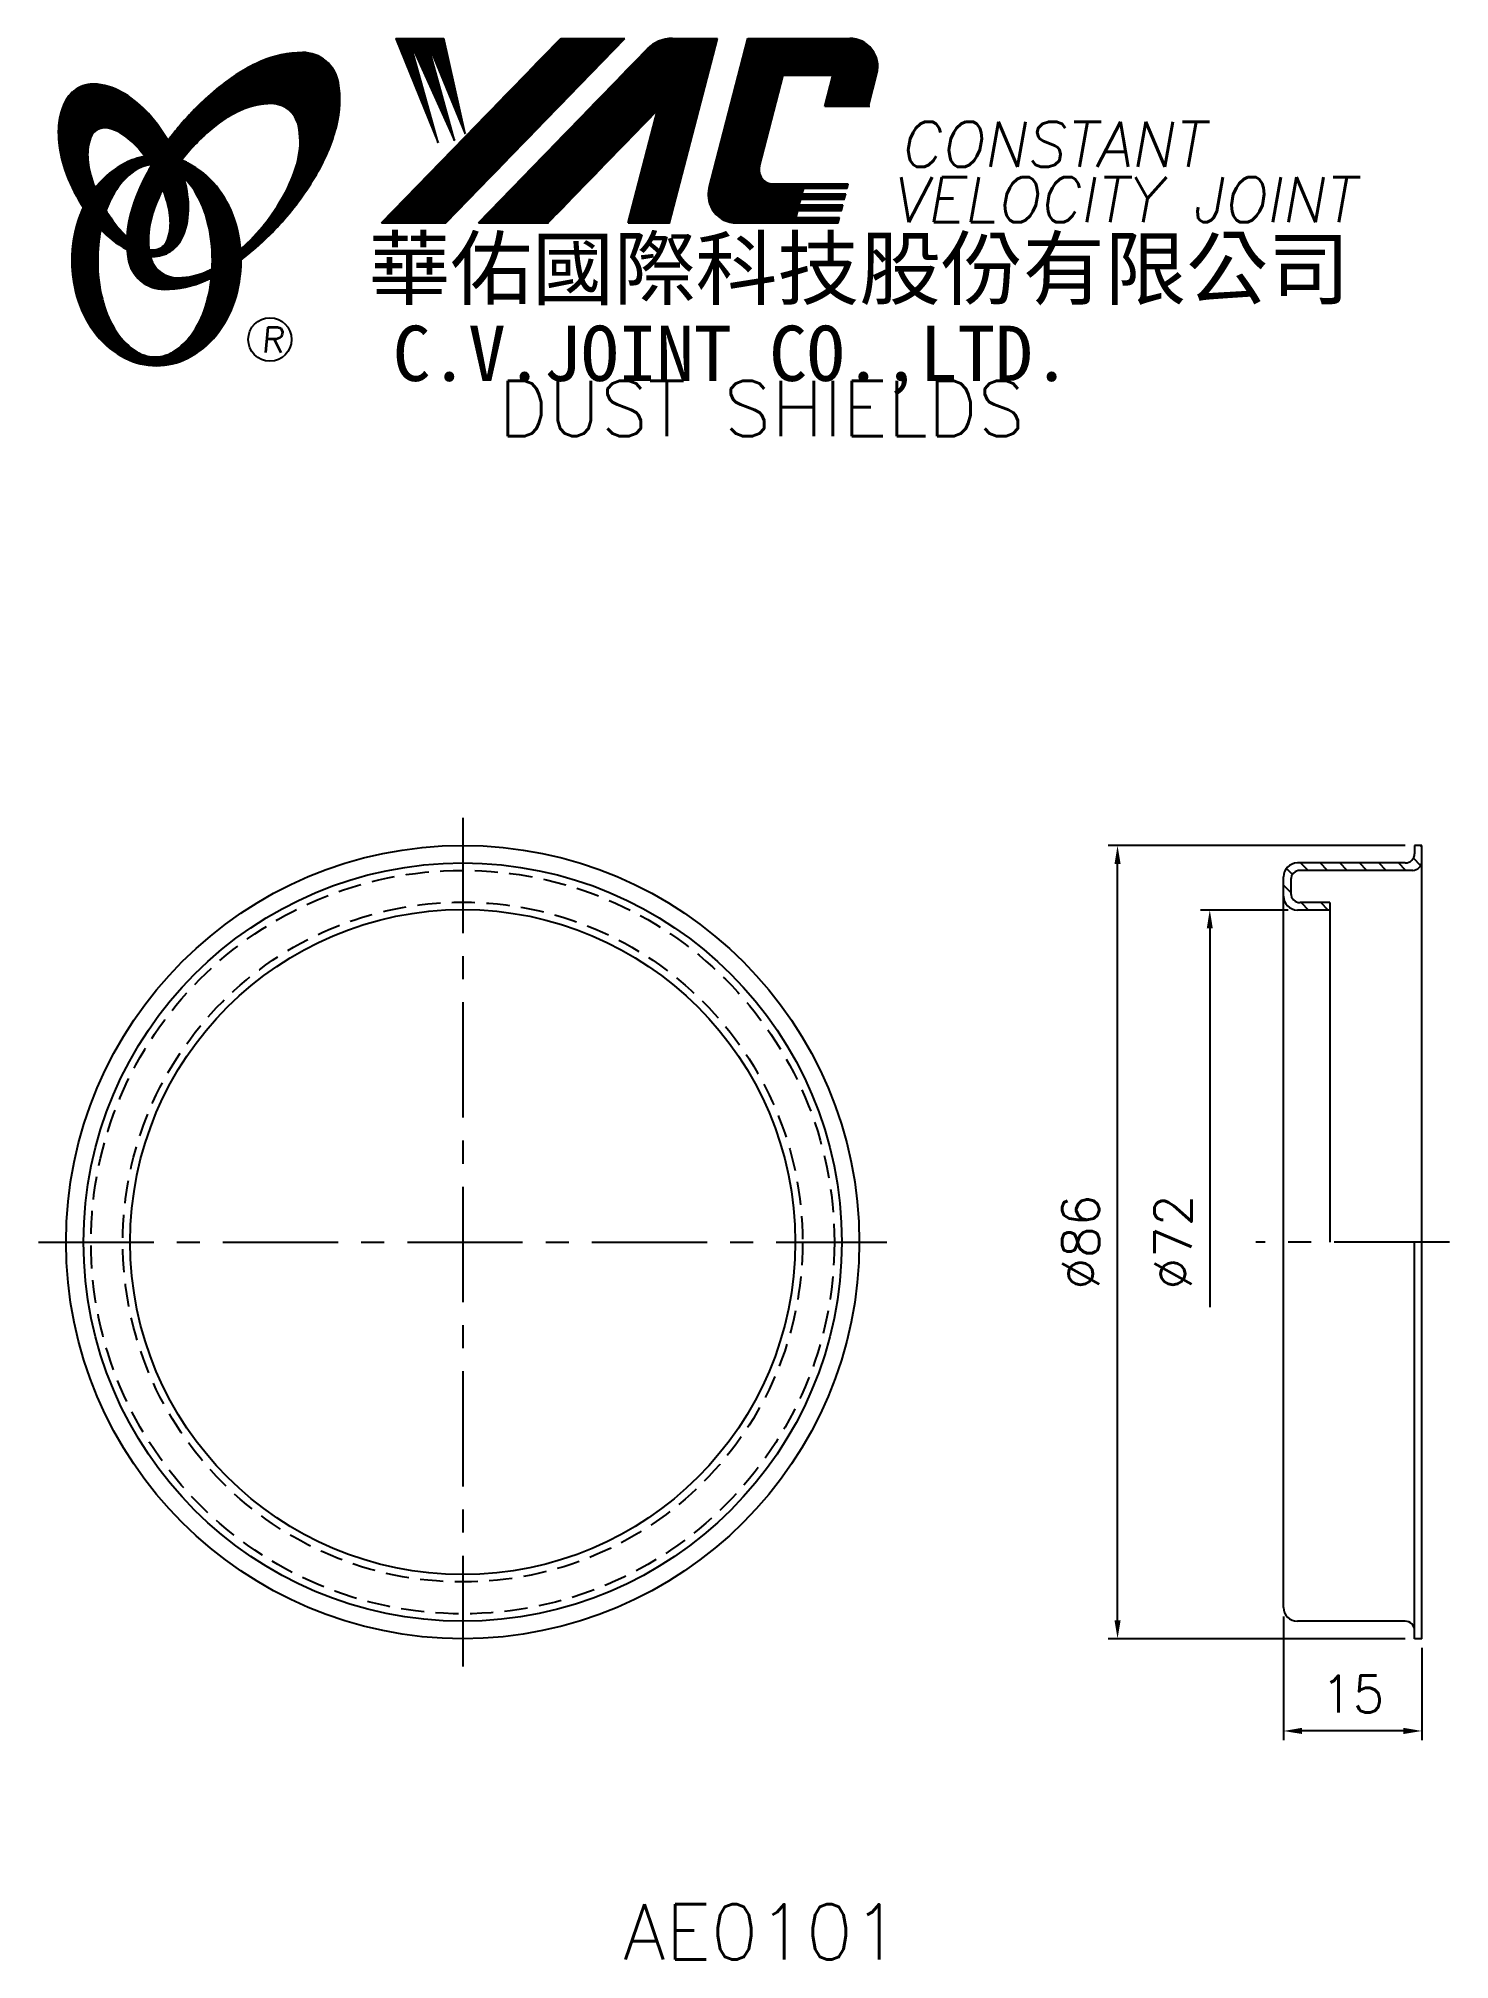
# Model space of a CAD drawing. Extents: x 87 to 240, y -2 to 207.
import ezdxf
from ezdxf.enums import TextEntityAlignment as Align

# ---------------------------------------------------------------- set-up
doc = ezdxf.new("R2010")
doc.units = 0
doc.header["$LTSCALE"] = 10
doc.header["$MEASUREMENT"] = 0
doc.linetypes.add('CENTER', pattern=[2, 1.25, -0.25, 0.25, -0.25])
doc.linetypes.add('HIDDEN', pattern=[0.375, 0.25, -0.125])
doc.layers.get('0').update_dxf_attribs({"linetype": 'CONTINUOUS'})
doc.layers.get('DEFPOINTS').update_dxf_attribs({"linetype": 'CONTINUOUS'})
doc.layers.add('4', color=4, linetype='CONTINUOUS')
doc.styles.add('CHINA', font='KAIU.TTF')
doc.styles.add('ITALICC', font='simplex.shx')
doc.dimstyles.new('STANDARD$0', dxfattribs={"dimtxt": 4, "dimasz": 2, "dimexe": 1, "dimexo": 1, "dimgap": 2, "dimtad": 1, "dimdec": 4, "dimzin": 10, "dimtxsty": 'ITALICC', "dimcen": 2, "dimclrd": 5, "dimclre": 5, "dimclrt": 18, "dimaunit": 1, "dimazin": 3, "dimtp": 0.1, "dimtfac": 0.7, "dimtdec": 4, "dimtmove": 0, "dimatfit": 3, "dimtolj": 1, "dimtzin": 10})
pattern_1 = [(45, (158.982245, -37.158917), (-0.00727476112, 0.00727476112), [])]
pattern_2 = [(45, (-9.608301, -0.854508), (-0.00883883476, 0.00883883476), [])]

# ---------------------------------------------------------------- blocks, each defined once
blk = doc.blocks.new('*D14')
at = {"color": 5, "linetype": 'BYBLOCK'}
for p, q in [((222.77, 112.08), (213.27, 112.08)), ((214.27, 110.08), (214.27, 69.03))]:
    blk.add_line(p, q, dxfattribs=at)
blk.add_solid([(213.94, 110.08), (214.6, 110.08), (214.27, 112.08)], dxfattribs=at)
at = {"layer": 'DEFPOINTS', "color": 0, "linetype": 'BYBLOCK'}
for p in [(214.27, 112.08), (223.77, 112.08), (222.27, 40.08)]:
    blk.add_point(p, dxfattribs=at)
at = {"color": 18, "linetype": 'BYBLOCK', "insert": (210.27, 76.08), "char_height": 4, "attachment_point": 5, "rotation": 90, "style": 'ITALICC'}
blk.add_mtext('\\A1;∅72', dxfattribs=at)
blk = doc.blocks.new('*D15')
at = {"color": 5, "linetype": 'BYBLOCK'}
for p, q in [((235.47, 119.08), (203.27, 119.08)), ((204.27, 35.08), (204.27, 117.08)), ((235.47, 33.08), (203.27, 33.08))]:
    blk.add_line(p, q, dxfattribs=at)
for points in [[(203.94, 117.08), (204.6, 117.08), (204.27, 119.08)], [(203.94, 35.08), (204.6, 35.08), (204.27, 33.08)]]:
    blk.add_solid(points, dxfattribs=at)
at = {"layer": 'DEFPOINTS', "color": 0, "linetype": 'BYBLOCK'}
for p in [(204.27, 119.08), (236.47, 119.08), (236.47, 33.08)]:
    blk.add_point(p, dxfattribs=at)
at = {"color": 18, "linetype": 'BYBLOCK', "insert": (200.27, 76.08), "char_height": 4, "attachment_point": 5, "rotation": 90, "style": 'ITALICC'}
blk.add_mtext('\\A1;∅86', dxfattribs=at)
blk = doc.blocks.new('*D16')
at = {"color": 5, "linetype": 'BYBLOCK'}
for p, q in [((222.27, 35.48), (222.27, 22.08)), ((237.27, 32.08), (237.27, 22.08)), ((235.27, 23.08), (224.27, 23.08))]:
    blk.add_line(p, q, dxfattribs=at)
for points in [[(224.27, 23.42), (224.27, 22.75), (222.27, 23.08)], [(235.27, 23.42), (235.27, 22.75), (237.27, 23.08)]]:
    blk.add_solid(points, dxfattribs=at)
at = {"layer": 'DEFPOINTS', "color": 0, "linetype": 'BYBLOCK'}
for p in [(222.27, 36.48), (237.27, 33.08), (222.27, 23.08)]:
    blk.add_point(p, dxfattribs=at)
at = {"color": 18, "linetype": 'BYBLOCK', "insert": (229.77, 27.08), "char_height": 4, "attachment_point": 5, "style": 'ITALICC'}
blk.add_mtext('\\A1;15', dxfattribs=at)

msp = doc.modelspace()

# ---------------------------------------------------------------- hatches: boundary and pattern name
at = {"layer": '4', "linetype": 'CONTINUOUS'}
h = msp.add_hatch(dxfattribs=at)
h.set_pattern_fill('ANSI31', color=5, scale=0.1, style=0)
h.set_pattern_definition(pattern_2)
h.paths.add_polyline_path([(150.8504, 206.57648), (143.8931, 206.57648), (124.47649, 186.57272), (131.4338, 186.57272)])
h.paths.add_polyline_path([(154.3973, 198.8109), (151.21692, 186.57272), (155.69791, 186.57272), (160.89634, 206.57648), (155.99962, 206.57648, 0.202785967), (153.26554, 205.42006), (134.97141, 186.57272), (142.51832, 186.57272)])
h.paths.add_polyline_path([(168.0244, 202.57806), (173.41812, 202.57806), (172.5491, 199.23404), (177.26592, 199.23404), (178.18264, 202.76161, 0.490800957), (175.23244, 206.57648), (164.19813, 206.57648), (159.99107, 190.38759, 0.490800957), (162.94127, 186.57272), (173.97559, 186.57272), (174.13003, 187.16703), (169.41321, 187.16703), (169.60658, 187.91111), (174.3234, 187.91111), (174.48196, 188.52125), (169.76514, 188.52125), (169.92638, 189.14172), (174.6432, 189.14172), (174.79938, 189.74271), (170.08256, 189.74271), (170.23936, 190.34609), (174.95618, 190.34609), (175.07292, 190.79528), (166.93317, 190.79528, -0.490800957), (165.45807, 192.70272)])
h = msp.add_hatch(dxfattribs=at)
h.set_pattern_fill('ANSI31', color=1, scale=0.1, style=0)
h.set_pattern_definition(pattern_2)
h.paths.add_polyline_path([(131.20847, 206.57648), (126.03114, 206.57648), (130.6019, 195.27274), (127.53597, 206.23072), (132.37071, 195.50839), (129.42269, 206.23072), (133.54991, 196.21536)])
h = msp.add_hatch(dxfattribs=at)
h.set_pattern_fill('ANSI31', color=5, scale=0.082305, style=0)
h.set_pattern_definition([(45, (-9.608301, -0.854508), (-0.00727476112, 0.00727476112), [])])
h.paths.add_polyline_path([(112.42717, 199.514, -0.172879177), (114.36864, 198.85543, -0.172879177), (115.45594, 197.11738, -0.104527385), (115.48371, 193.78919, -0.065680101), (114.31418, 190.38723, -0.051823203), (111.87377, 186.54484, -0.044272532), (109.1988, 183.71851, -0.020203161), (109.25238, 182.58059, 0.006517006), (109.65693, 182.89267, 0.049863361), (114.21035, 187.30573, 0.049863361), (117.79999, 192.53289, 0.063682799), (119.62104, 197.16024, 0.103597411), (119.81033, 201.74421, 0.177892575), (118.46173, 204.11449, 0.177892575), (115.89934, 205.04782, 0.103597411), (111.41154, 204.09477, 0.063682799), (107.15379, 201.5257, 0.049863361), (102.60037, 197.11263, 0.016070017), (101.32967, 195.50632, -0.007061632), (101.57695, 195.06929, -0.031648676), (102.52954, 193.03271, -0.008069351), (102.96145, 193.59702, -0.051823203), (106.13982, 196.85548, -0.065680101), (109.18175, 198.77583, -0.104527385)])
h.paths.add_polyline_path([(99.3515, 186.35268, -0.065680101), (100.52103, 189.75463, -0.006063428), (100.76497, 190.22965, 0.027613469), (100.03814, 191.81772, 0.017011252), (99.50472, 192.7527, 0.007829282), (99.01073, 191.88547, 0.063682799), (97.18969, 187.25812, 0.103597411), (97.00039, 182.67415, 0.177892575), (98.349, 180.30387, 0.177892575), (100.91139, 179.37055, 0.103597411), (105.39919, 180.32359, 0.008811776), (106.02615, 180.61367, 0.013922709), (106.10348, 181.58348, -0.009086703), (105.65346, 181.36603, -0.104527385), (102.40805, 180.62787, -0.172879177), (100.46657, 181.28644, -0.172879177), (99.37928, 183.02449, -0.104527385)])
h = msp.add_hatch(dxfattribs=at)
h.set_pattern_fill('ANSI31', color=3, scale=0.082305, style=0)
h.set_pattern_definition(pattern_1)
h.paths.add_polyline_path([(96.63067, 200.56483, 0.106488277), (93.68879, 201.6034, 0.158297415), (91.59859, 201.20836, 0.158297415), (90.13926, 199.66067, 0.106488277), (89.42844, 196.62291, 0.071723199), (89.84649, 193.30995, 0.058080454), (91.39147, 189.49456, 0.058080454), (93.77252, 186.13677, 0.071723199), (96.33776, 183.99902, 0.020895977), (96.87795, 183.69703, -0.030777155), (96.86204, 185.07325, -0.042059526), (95.76568, 186.23601, -0.04691039), (94.14652, 188.71716, -0.04691039), (93.01824, 191.45664, -0.060581117), (92.61614, 193.71871, -0.10187153), (92.92776, 195.80691, -0.185892489), (93.70785, 196.69856, -0.185892489), (94.88449, 196.83668, -0.10187153), (96.78214, 195.91114, -0.060581117), (98.41897, 194.29887, -0.04691039), (100.03814, 191.81772, -0.04691039), (101.16642, 189.07823, -0.060581117), (101.56852, 186.81617, -0.10187153), (101.2569, 184.72796, -0.185892489), (100.47681, 183.83632, -0.185892489), (99.30016, 183.6982, -0.002013383), (99.25936, 183.70883, 0.021593804), (99.37928, 183.02449, 0.006477741), (99.39728, 182.94745, 0.14950097), (101.36984, 183.35549, 0.158297415), (102.82917, 184.90318, 0.106488277), (103.53998, 187.94095, 0.071723199), (103.12194, 191.2539, 0.058080454), (101.57695, 195.06929, 0.058080454), (99.19591, 198.42708, 0.071723199)])
h = msp.add_hatch(dxfattribs=at)
h.set_pattern_fill('ANSI31', color=1, scale=0.082305, style=0)
h.set_pattern_definition(pattern_1)
h.paths.add_polyline_path([(97.72429, 192.24138, -0.120168026), (99.41608, 192.89477, 0.016865385), (98.81632, 193.77751, 0.076648372), (96.6601, 193.0586, 0.104809576), (93.57564, 190.5455, 0.005838257), (93.4087, 190.33329, 0.028089978), (94.14652, 188.71716, 0.014237292), (94.58865, 187.93211, -0.045767751), (95.51383, 189.86896, -0.106890197)])
h.paths.add_polyline_path([(93.69292, 182.48676, -0.048711043), (94.02303, 185.8671, -0.007865741), (93.77252, 186.13677, -0.037695478), (92.13665, 188.25553, 0.03042545), (91.61132, 186.95156, 0.080710289), (90.88588, 182.48676, 0.080710289), (91.61132, 178.02197, 0.089265679), (93.57564, 174.42803, 0.104809576), (96.6601, 171.91493, 0.11926607), (100.06929, 171.09, 0.11926607), (103.47848, 171.91493, 0.104809576), (106.56294, 174.42803, 0.089265679), (108.52726, 178.02197, 0.080710289), (109.25269, 182.48676, 0.080710289), (108.52726, 186.95156, 0.089265679), (106.56294, 190.5455, 0.104809576), (103.47848, 193.0586, 0.025513357), (102.78524, 193.37135, 0.004818181), (102.52954, 193.03271, -0.023722145), (103.07076, 191.43596, -0.065307489), (104.30594, 189.86896, -0.073950765), (105.61839, 186.67123, -0.060532391), (106.12684, 182.48676, -0.060532391), (105.61839, 178.3023, -0.073950765), (104.30594, 175.10457, -0.106890197), (102.09547, 172.73215, -0.153118262), (99.90988, 172.04677, -0.153118262), (97.72429, 172.73215, -0.106890197), (95.51383, 175.10457, -0.073950765), (94.20138, 178.3023, -0.060532391)])
h = msp.add_hatch(dxfattribs=at)
h.set_pattern_fill('ANSI31', color=5, scale=12, angle=90, style=0)
h.set_pattern_definition([(135, (-2.9666, -1.5068), (-1.06066, -1.06066), [])])
h.paths.add_polyline_path([(227.26934, 112.08238), (227.26934, 112.88238), (224.06934, 112.88238, -0.414213562), (223.06934, 113.88238), (223.06934, 115.38238, -0.414213562), (224.06934, 116.38238), (236.26934, 116.38238, 0.414213562), (237.26934, 117.38238), (237.26934, 119.08238), (236.46934, 119.08238), (236.46934, 118.18238, -0.414213562), (235.46934, 117.18238), (223.76934, 117.18238, 0.414213562), (222.26934, 115.68238), (222.26934, 113.58238, 0.414213562), (223.76934, 112.08238)])

# ---------------------------------------------------------------- linework, layer by layer
at = {"layer": '4', "color": 5, "linetype": 'CONTINUOUS'}
for p, q in [((124.47649, 186.57272), (143.8931, 206.57648)), ((131.4338, 186.57272), (150.8504, 206.57648)), ((143.8931, 206.57648), (150.8504, 206.57648)), ((155.69791, 186.57272), (160.89634, 206.57648)), ((155.99962, 206.57648), (160.89634, 206.57648)), ((159.99107, 190.38759), (164.19813, 206.57648)), ((164.19813, 206.57648), (175.23244, 206.57648)), ((134.97141, 186.57272), (153.26554, 205.42006)), ((165.45807, 192.70272), (168.0244, 202.57806)), ((168.0244, 202.57806), (173.41812, 202.57806)), ((172.5491, 199.23404), (173.41812, 202.57806)), ((177.26592, 199.23404), (178.18264, 202.76161)), ((142.51832, 186.57272), (154.3973, 198.8109)), ((151.21692, 186.57272), (154.3973, 198.8109)), ((172.5491, 199.23404), (177.41635, 199.23404)), ((166.93317, 190.79528), (175.07292, 190.79528)), ((170.08256, 189.74271), (170.23936, 190.34609)), ((170.08256, 189.74271), (174.79938, 189.74271)), ((170.23936, 190.34609), (174.95618, 190.34609)), ((174.6432, 189.14172), (174.79938, 189.74271)), ((174.95618, 190.34609), (175.07292, 190.79528)), ((169.41321, 187.16703), (169.60658, 187.91111)), ((169.60658, 187.91111), (174.3234, 187.91111)), ((169.76514, 188.52125), (169.92638, 189.14172)), ((169.76514, 188.52125), (174.48196, 188.52125)), ((169.92638, 189.14172), (174.6432, 189.14172)), ((174.3234, 187.91111), (174.48196, 188.52125)), ((124.47649, 186.57272), (131.4338, 186.57272)), ((134.97141, 186.57272), (142.51832, 186.57272)), ((151.21692, 186.57272), (155.69791, 186.57272)), ((162.94127, 186.57272), (173.97559, 186.57272)), ((169.41321, 187.16703), (174.13003, 187.16703)), ((173.97559, 186.57272), (174.13003, 187.16703))]:
    msp.add_line(p, q, dxfattribs=at)
at = {"layer": '4', "color": 1, "linetype": 'CONTINUOUS'}
for p, q in [((126.03114, 206.57648), (130.6019, 195.27274)), ((126.03114, 206.57648), (131.20847, 206.57648)), ((130.6019, 195.27274), (127.53597, 206.23072)), ((127.53597, 206.23072), (132.37071, 195.50839)), ((132.37071, 195.50839), (129.42269, 206.23072)), ((129.42269, 206.23072), (133.54991, 196.21536)), ((133.54991, 196.21536), (131.20847, 206.57648))]:
    msp.add_line(p, q, dxfattribs=at)
at = {"layer": '4', "color": 5, "linetype": 'CENTER'}
for p, q in [((133.26931, 122.08238), (133.26931, 30.08238)), ((87.26931, 76.08238), (179.26931, 76.08238)), ((240.26934, 76.08238), (219.26934, 76.08238))]:
    msp.add_line(p, q, dxfattribs=at)
at = {"layer": '4', "color": 7, "linetype": 'CONTINUOUS'}
for p, q in [((237.26934, 119.08238), (236.46934, 119.08238)), ((236.46934, 119.08238), (236.46934, 118.18238)), ((237.26934, 33.08238), (237.26934, 119.08238)), ((235.46934, 117.18238), (223.76934, 117.18238)), ((222.26934, 36.48238), (222.26934, 115.68238)), ((223.06934, 115.38238), (223.06934, 113.88238)), ((236.26934, 116.38238), (224.06934, 116.38238)), ((227.26934, 112.88238), (224.06934, 112.88238)), ((227.26934, 112.88238), (227.26934, 76.08238)), ((227.26934, 112.08238), (223.76934, 112.08238)), ((236.46934, 33.08238), (236.46934, 76.08238)), ((235.46934, 34.98238), (223.76934, 34.98238)), ((237.26934, 33.08238), (236.46934, 33.08238))]:
    msp.add_line(p, q, dxfattribs=at)
at = {"layer": '4', "color": 5, "linetype": 'CONTINUOUS'}
for points in [[(109.25238, 182.58059, 0.006517006), (109.65693, 182.89267, 0.049863361), (114.21035, 187.30573, 0.049863361), (117.79999, 192.53289, 0.063682799), (119.62104, 197.16024, 0.103597411), (119.81033, 201.74421, 0.177892575), (118.46173, 204.11449, 0.177892575), (115.89934, 205.04782, 0.103597411), (111.41154, 204.09477, 0.063682799), (107.15379, 201.5257, 0.049863361), (102.60037, 197.11263, 0.016070017), (101.32967, 195.50632)], [(109.1988, 183.71851, 0.044272532), (111.87377, 186.54484, 0.051823203), (114.31418, 190.38723, 0.065680101), (115.48371, 193.78919, 0.104527385), (115.45594, 197.11738, 0.172879177), (114.36864, 198.85543, 0.172879177), (112.42717, 199.514, 0.104527385), (109.18175, 198.77583, 0.065680101), (106.13982, 196.85548, 0.051823203), (102.96145, 193.59702, 0.008069351), (102.52954, 193.03271)], [(99.50472, 192.7527, 0.007829282), (99.01073, 191.88547, 0.063682799), (97.18969, 187.25812, 0.103597411), (97.00039, 182.67415, 0.177892575), (98.349, 180.30387, 0.177892575), (100.91139, 179.37055, 0.103597411), (105.39919, 180.32359, 0.008811776), (106.02615, 180.61367, 0.008811776)], [(100.76497, 190.22965, 0.006063428), (100.52103, 189.75463, 0.065680101), (99.3515, 186.35268, 0.104527385), (99.37928, 183.02449, 0.172879177), (100.46657, 181.28644, 0.172879177), (102.40805, 180.62787, 0.104527385), (105.65346, 181.36603, 0.009086703), (106.10348, 181.58348, 0.009086703)]]:
    msp.add_lwpolyline(points, format="xyb", dxfattribs=at)
at = {"layer": '4', "color": 3, "linetype": 'CONTINUOUS'}
for points in [[(99.39728, 182.94745, 0.14950097), (101.36984, 183.35549, 0.158297415), (102.82917, 184.90318, 0.106488277), (103.53998, 187.94095, 0.071723199), (103.12194, 191.2539, 0.058080454), (101.57695, 195.06929, 0.058080454), (99.19591, 198.42708, 0.071723199), (96.63067, 200.56483, 0.106488277), (93.68879, 201.6034, 0.158297415), (91.59859, 201.20836, 0.158297415), (90.13926, 199.66067, 0.106488277), (89.42844, 196.62291, 0.071723199), (89.84649, 193.30995, 0.058080454), (91.39147, 189.49456, 0.058080454), (93.77252, 186.13677, 0.071723199), (96.33776, 183.99902, 0.020895977), (96.87795, 183.69703, 0.020895977)], [(99.25936, 183.70883, 0.002013383), (99.30016, 183.6982, 0.185892489), (100.47681, 183.83632, 0.185892489), (101.2569, 184.72796, 0.10187153), (101.56852, 186.81617, 0.060581117), (101.16642, 189.07823, 0.04691039), (100.03814, 191.81772, 0.04691039), (98.41897, 194.29887, 0.060581117), (96.78214, 195.91114, 0.10187153), (94.88449, 196.83668, 0.185892489), (93.70785, 196.69856, 0.185892489), (92.92776, 195.80691, 0.10187153), (92.61614, 193.71871, 0.060581117), (93.01824, 191.45664, 0.04691039), (94.14652, 188.71716, 0.04691039), (95.76568, 186.23601, 0.042059526), (96.86204, 185.07325, 0.042059526)]]:
    msp.add_lwpolyline(points, format="xyb", dxfattribs=at)
at = {"layer": '4', "color": 1, "linetype": 'CONTINUOUS'}
for points in [[(98.81632, 193.77751, 0.076648372), (96.6601, 193.0586, 0.104809576), (93.57564, 190.5455, 0.005838257), (93.4087, 190.33329, 0.005838257)], [(92.13665, 188.25553, 0.03042545), (91.61132, 186.95156, 0.080710289), (90.88588, 182.48676, 0.080710289), (91.61132, 178.02197, 0.089265679), (93.57564, 174.42803, 0.104809576), (96.6601, 171.91493, 0.11926607), (100.06929, 171.09, 0.11926607), (103.47848, 171.91493, 0.104809576), (106.56294, 174.42803, 0.089265679), (108.52726, 178.02197, 0.080710289), (109.25269, 182.48676, 0.080710289), (108.52726, 186.95156, 0.089265679), (106.56294, 190.5455, 0.104809576), (103.47848, 193.0586, 0.025513357), (102.78524, 193.37135, 0.025513357)], [(99.41608, 192.89477, 0.120168026), (97.72429, 192.24138, 0.106890197), (95.51383, 189.86896, 0.045767751), (94.58865, 187.93211, 0.045767751)], [(94.02303, 185.8671, 0.048711043), (93.69292, 182.48676, 0.060532391), (94.20138, 178.3023, 0.073950765), (95.51383, 175.10457, 0.106890197), (97.72429, 172.73215, 0.153118262), (99.90988, 172.04677, 0.153118262), (102.09547, 172.73215, 0.106890197), (104.30594, 175.10457, 0.073950765), (105.61839, 178.3023, 0.060532391), (106.12684, 182.48676, 0.060532391), (105.61839, 186.67123, 0.073950765), (104.30594, 189.86896, 0.065307489), (103.07076, 191.43596)]]:
    msp.add_lwpolyline(points, format="xyb", dxfattribs=at)
at = {"layer": '4', "color": 5, "linetype": 'CONTINUOUS'}
msp.add_circle((112.37353, 173.94105), 2.35282, dxfattribs=at)
at = {"layer": '4', "color": 7, "linetype": 'CONTINUOUS'}
for radius in [43, 41.1, 36.05]:
    msp.add_circle((133.26931, 76.08238), radius, dxfattribs=at)
at = {"layer": '4', "color": 5, "linetype": 'HIDDEN'}
for radius in [40.3, 36.85]:
    msp.add_circle((133.26931, 76.08238), radius, dxfattribs=at)
at = {"layer": '4', "color": 5, "linetype": 'CONTINUOUS'}
for centre, radius, start, end in [((155.99962, 202.76624), 3.81024, 90, 135.8533387), ((175.23244, 203.52828), 3.04819, 345.4326059, 90), ((166.93317, 192.31938), 1.5241, 165.4326059, 270), ((162.94127, 189.62091), 3.04819, 165.4326059, 270)]:
    msp.add_arc(centre, radius, start, end, dxfattribs=at)
at = {"layer": '4', "color": 7, "linetype": 'CONTINUOUS'}
for centre, radius, start, end in [((223.76934, 115.68238), 1.5, 90, 180), ((235.46934, 118.18238), 1, 270, 0), ((236.26934, 117.38238), 1, 270, 0), ((224.06934, 115.38238), 1, 90, 180), ((223.76934, 113.58238), 1.5, 180, 270), ((224.06934, 113.88238), 1, 180, 270), ((223.76934, 36.48238), 1.5, 180, 270), ((235.46934, 33.98238), 1, 0, 90)]:
    msp.add_arc(centre, radius, start, end, dxfattribs=at)
msp.add_point((227.26934, 112.08238), dxfattribs=at)

# ---------------------------------------------------------------- texts
at = {"layer": '4', "color": 5, "linetype": 'CONTINUOUS', "style": 'ITALICC'}
for s, height, oblique, p in [('CONSTANT', 4.9, 10, (180.6253, 192.64318)), ('VELOCITY JOINT', 4.9, 10, (179.74707, 186.6478)), ('R', 2.75625, 5, (111.41484, 172.53144))]:
    msp.add_text(s, height=height, dxfattribs=dict(at, oblique=oblique)).set_placement(p)
at = {"layer": '4', "color": 7, "linetype": 'CONTINUOUS', "style": 'CHINA'}
for s, height, p in [('華佑國際科技股份有限公司', 6.5, (123.06313, 178.38287)), ('C.V.JOINT CO.,LTD.', 6, (125.69177, 169.43665))]:
    msp.add_text(s, height=height, dxfattribs=at).set_placement(p)
at = {"layer": '4', "color": 18, "linetype": 'CONTINUOUS', "style": 'ITALICC'}
for s, p in [('DUST SHIELDS', (165.69449, 163.44383)), ('AE0101', (165.69449, -1.70356))]:
    msp.add_text(s, height=6, dxfattribs=at).set_placement(p, align=Align.CENTER)

# ---------------------------------------------------------------- dimensions: what is measured, and where the dimension line sits
at = {"layer": '4', "color": 7, "linetype": 'CONTINUOUS'}
dim = msp.add_linear_dim(base=(204.26938, 119.08238), p1=(236.46934, 33.08238), p2=(236.46934, 119.08238), angle=90, text='%%C86', dimstyle='STANDARD$0', dxfattribs=at)
dim.commit()
dim.dimension.update_dxf_attribs({"geometry": '*D15', "text_midpoint": (200.26938, 76.08238)})
dim = msp.add_linear_dim(base=(214.26939, 112.08238), p1=(222.26934, 40.08238), p2=(223.76934, 112.08238), angle=90, text='%%C72', dimstyle='STANDARD$0', override={"dimcen": -2, "dimse1": 1, "dimsd1": 1}, dxfattribs=at)
dim.commit()
dim.dimension.update_dxf_attribs({"geometry": '*D14', "text_midpoint": (210.26939, 76.08238)})
dim = msp.add_linear_dim(base=(222.26934, 23.08236), p1=(237.26934, 33.08238), p2=(222.26934, 36.48238), text='15', dimstyle='STANDARD$0', dxfattribs=at)
dim.commit()
dim.dimension.update_dxf_attribs({"geometry": '*D16', "text_midpoint": (229.76934, 27.08236)})

doc.saveas('drawing.dxf')
